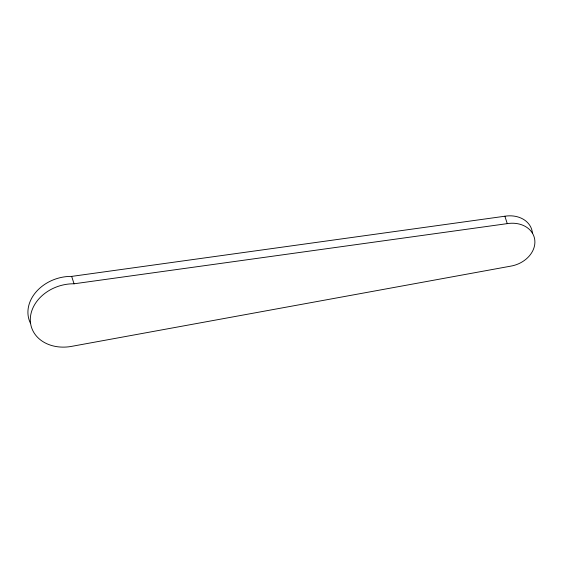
<?xml version="1.0" encoding="UTF-8"?>
<svg xmlns="http://www.w3.org/2000/svg" width="563" height="563" viewBox="0 0 563 563"><rect width="100%" height="100%" fill="white"/><g stroke="black" fill="none" stroke-linecap="round" stroke-linejoin="round"><path stroke-width="0.84" d="M30.536 323.429A38.72 30.845 -17.9 0 1 71.656 276.391L504.877 216.227A26.517 21.127 -17.9 0 1 532.457 233.335M74.049 283.794L507.263 223.631A26.517 21.127 -17.9 0 1 534.85 240.739A26.517 21.127 -17.9 0 1 510.416 266.2L72.585 346.189A38.72 30.845 -17.9 0 1 30.311 319.066A38.72 30.845 -17.9 0 1 74.049 283.794L71.656 276.391M504.877 216.227L507.263 223.631"/></g></svg>
